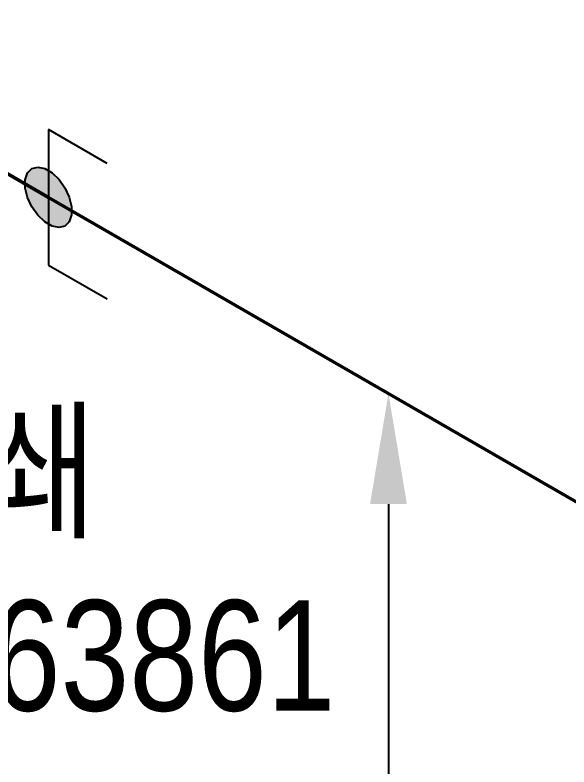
# Model space of a CAD drawing. Header units: millimetres. Extents: x 0 to 594, y 0 to 420.
# Drawn here: x 223.16 to 235.68, y 185.1 to 202.1 of the extents above; entities that cross this region are included whole.
import ezdxf

# ---------------------------------------------------------------- set-up
doc = ezdxf.new("R2010")
doc.units = ezdxf.units.MM
doc.header["$LTSCALE"] = 0.25
for name, color, linetype in [('용접', 1, 'Continuous'), ('주석', 7, 'Continuous'), ('치수', 1, 'Continuous')]:
    doc.layers.add(name, color=color, linetype=linetype)
doc.layers.add('파이프 작은 보어', color=30, linetype='Continuous', lineweight=50)
doc.styles.add('AdskIsoAnnotation', font='arial.ttf', dxfattribs={"width": 0.8, "height": 1})
doc.styles.add('AdskIsoMetric', font='arial.ttf', dxfattribs={"width": 0.8, "height": 2.5})
doc.styles.add('AdskIsoMetric-30', font='arial.ttf', dxfattribs={"width": 0.8, "height": 2.5})
doc.styles.add('AdskIsoMetric30', font='arial.ttf', dxfattribs={"width": 0.8, "oblique": 30, "height": 2.5})
doc.dimstyles.new('AdskIsoMetric', dxfattribs={"dimtxt": 2.5, "dimasz": 2.5, "dimexe": 1, "dimexo": 2, "dimgap": 0.8, "dimtad": 1, "dimdec": 0, "dimrnd": 1, "dimzin": 0, "dimdsep": 46, "dimtxsty": 'AdskIsoMetric', "dimcen": 0, "dimclrt": 7, "dimadec": 0, "dimazin": 0, "dimtfac": 1, "dimtdec": 0, "dimtmove": 1, "dimatfit": 3, "dimfxl": 0, "dimfrac": 2, "dimtolj": 1, "dimtzin": 0, "dimarcsym": 0})

# ---------------------------------------------------------------- blocks, each defined once
blk = doc.blocks.new('*D68')
at = {"layer": 'Defpoints', "color": 0}
for p in [(218.615, 201.043), (218.615, 168.49), (231.605, 160.99)]:
    blk.add_point(p, dxfattribs=at)
at = {"layer": '치수', "color": 0, "lineweight": -2}
for p, q in [((231.605, 191.043), (231.605, 163.49)), ((220.615, 167.335), (232.605, 160.412))]:
    blk.add_line(p, q, dxfattribs=at)
at = {"layer": '치수', "color": 0}
for points in [[(231.188, 191.043), (232.022, 191.043), (231.605, 193.543)], [(231.188, 163.49), (232.022, 163.49), (231.605, 160.99)]]:
    blk.add_solid(points, dxfattribs=at)
at = {"layer": '치수', "color": 7, "insert": (229.339, 178.575), "char_height": 2.5, "attachment_point": 5, "rotation": 90, "style": 'AdskIsoMetric30'}
blk.add_mtext('\\A1;390', dxfattribs=at)
blk = doc.blocks.new('*D69')
at = {"layer": 'Defpoints', "color": 0}
for p in [(218.615, 216.043), (218.615, 201.043), (251.193, 182.234)]:
    blk.add_point(p, dxfattribs=at)
at = {"layer": '치수', "color": 0, "lineweight": -2}
for p, q in [((218.615, 203.352), (218.615, 217.197)), ((249.027, 198.484), (220.78, 214.793))]:
    blk.add_line(p, q, dxfattribs=at)
at = {"layer": '치수', "color": 0}
for points in [[(220.988, 215.154), (220.571, 214.432), (218.615, 216.043)], [(249.236, 198.845), (248.819, 198.123), (251.193, 197.234)]]:
    blk.add_solid(points, dxfattribs=at)
at = {"layer": '치수', "color": 7, "insert": (234.904, 209.255), "char_height": 2.5, "attachment_point": 5, "rotation": 330, "style": 'AdskIsoMetric-30'}
blk.add_mtext('\\A1;303', dxfattribs=at)
blk = doc.blocks.new('엘보우-2-Iso2DSkew0')
at = {"color": 0, "linetype": 'ByBlock', "lineweight": -2, "extrusion": (0.707107, 0.408248, -0.57735)}
for p, q in [((0, 0), (5.303, -3.062)), ((0, 0), (0, 0)), ((0, -6.124), (0, 0))]:
    blk.add_line(p, q, dxfattribs=at)
blk = doc.blocks.new('SocketWeld-1-IsoRight')
blk.add_hatch(color=256).paths.add_polyline_path([(0.0055, 0.0371), (0.0057, 0.0369), (0.006, 0.0367), (0.0062, 0.0365), (0.0064, 0.0363), (0.0066, 0.0361), (0.0068, 0.0359), (0.007, 0.0357), (0.0072, 0.0355), (0.0075, 0.0353), (0.0077, 0.0351), (0.0079, 0.0349), (0.0081, 0.0347), (0.0083, 0.0345), (0.0085, 0.0343), (0.0088, 0.0341), (0.009, 0.0339), (0.0092, 0.0337), (0.0094, 0.0334), (0.0096, 0.0332), (0.0098, 0.033), (0.01, 0.0328), (0.0103, 0.0326), (0.0105, 0.0324), (0.0107, 0.0322), (0.0109, 0.032), (0.0111, 0.0318), (0.0113, 0.0316), (0.0115, 0.0314), (0.0118, 0.0312), (0.012, 0.031), (0.0122, 0.0308), (0.0124, 0.0306), (0.0126, 0.0304), (0.0128, 0.0302), (0.013, 0.03), (0.0133, 0.0298), (0.0135, 0.0296), (0.0137, 0.0294), (0.0139, 0.0292), (0.0141, 0.0289), (0.0143, 0.0287), (0.0145, 0.0285), (0.0148, 0.0283), (0.015, 0.0281), (0.0152, 0.0279), (0.0154, 0.0277), (0.0156, 0.0275), (0.0158, 0.0273), (0.0161, 0.0271), (0.0161, 0.0271), (0.0162, 0.0268), (0.0164, 0.0266), (0.0166, 0.0263), (0.0168, 0.0261), (0.017, 0.0258), (0.0171, 0.0256), (0.0173, 0.0253), (0.0175, 0.025), (0.0177, 0.0248), (0.0179, 0.0245), (0.0181, 0.0243), (0.0182, 0.024), (0.0184, 0.0237), (0.0186, 0.0235), (0.0188, 0.0232), (0.019, 0.023), (0.0192, 0.0227), (0.0193, 0.0225), (0.0195, 0.0222), (0.0197, 0.0219), (0.0199, 0.0217), (0.0201, 0.0214), (0.0203, 0.0212), (0.0204, 0.0209), (0.0206, 0.0206), (0.0208, 0.0204), (0.021, 0.0201), (0.0212, 0.0199), (0.0213, 0.0196), (0.0215, 0.0193), (0.0217, 0.0191), (0.0219, 0.0188), (0.0221, 0.0186), (0.0223, 0.0183), (0.0224, 0.0181), (0.0226, 0.0178), (0.0228, 0.0175), (0.023, 0.0173), (0.0232, 0.017), (0.0234, 0.0168), (0.0235, 0.0165), (0.0237, 0.0162), (0.0239, 0.016), (0.0241, 0.0157), (0.0243, 0.0155), (0.0245, 0.0152), (0.0246, 0.015), (0.0248, 0.0147), (0.025, 0.0144), (0.025, 0.0144), (0.0251, 0.0141), (0.0253, 0.0139), (0.0254, 0.0136), (0.0255, 0.0133), (0.0257, 0.013), (0.0258, 0.0127), (0.0259, 0.0124), (0.0261, 0.0121), (0.0262, 0.0118), (0.0263, 0.0116), (0.0265, 0.0113), (0.0266, 0.011), (0.0267, 0.0107), (0.0269, 0.0104), (0.027, 0.0101), (0.0271, 0.0098), (0.0273, 0.0095), (0.0274, 0.0093), (0.0275, 0.009), (0.0277, 0.0087), (0.0278, 0.0084), (0.0279, 0.0081), (0.0281, 0.0078), (0.0282, 0.0075), (0.0283, 0.0072), (0.0284, 0.007), (0.0286, 0.0067), (0.0287, 0.0064), (0.0288, 0.0061), (0.029, 0.0058), (0.0291, 0.0055), (0.0292, 0.0052), (0.0294, 0.0049), (0.0295, 0.0047), (0.0296, 0.0044), (0.0298, 0.0041), (0.0299, 0.0038), (0.03, 0.0035), (0.0302, 0.0032), (0.0303, 0.0029), (0.0304, 0.0026), (0.0306, 0.0024), (0.0307, 0.0021), (0.0308, 0.0018), (0.031, 0.0015), (0.0311, 0.0012), (0.0312, 0.0009), (0.0314, 0.0006), (0.0315, 0.0003), (0.0315, 0.0003), (0.0316, 0.0001), (0.0316, -0.0002), (0.0317, -0.0005), (0.0318, -0.0008), (0.0319, -0.0011), (0.0319, -0.0014), (0.032, -0.0017), (0.0321, -0.002), (0.0321, -0.0022), (0.0322, -0.0025), (0.0323, -0.0028), (0.0323, -0.0031), (0.0324, -0.0034), (0.0325, -0.0037), (0.0325, -0.004), (0.0326, -0.0043), (0.0327, -0.0046), (0.0328, -0.0048), (0.0328, -0.0051), (0.0329, -0.0054), (0.033, -0.0057), (0.033, -0.006), (0.0331, -0.0063), (0.0332, -0.0066), (0.0332, -0.0069), (0.0333, -0.0071), (0.0334, -0.0074), (0.0335, -0.0077), (0.0335, -0.008), (0.0336, -0.0083), (0.0337, -0.0086), (0.0337, -0.0089), (0.0338, -0.0092), (0.0339, -0.0095), (0.0339, -0.0097), (0.034, -0.01), (0.0341, -0.0103), (0.0342, -0.0106), (0.0342, -0.0109), (0.0343, -0.0112), (0.0344, -0.0115), (0.0344, -0.0118), (0.0345, -0.012), (0.0346, -0.0123), (0.0346, -0.0126), (0.0347, -0.0129), (0.0348, -0.0132), (0.0349, -0.0135), (0.0349, -0.0138), (0.0349, -0.0138), (0.0349, -0.014), (0.0349, -0.0143), (0.0349, -0.0146), (0.0349, -0.0148), (0.0349, -0.0151), (0.0349, -0.0153), (0.0349, -0.0156), (0.0349, -0.0159), (0.0349, -0.0161), (0.0349, -0.0164), (0.0349, -0.0166), (0.0349, -0.0169), (0.0349, -0.0172), (0.0349, -0.0174), (0.0349, -0.0177), (0.0349, -0.0179), (0.0349, -0.0182), (0.0349, -0.0185), (0.0349, -0.0187), (0.0349, -0.019), (0.0349, -0.0192), (0.0349, -0.0195), (0.0349, -0.0198), (0.0349, -0.02), (0.0349, -0.0203), (0.0349, -0.0206), (0.0349, -0.0208), (0.0349, -0.0211), (0.0349, -0.0213), (0.0349, -0.0216), (0.0349, -0.0219), (0.0349, -0.0221), (0.0349, -0.0224), (0.0349, -0.0226), (0.0349, -0.0229), (0.0349, -0.0232), (0.0349, -0.0234), (0.0349, -0.0237), (0.0349, -0.0239), (0.0349, -0.0242), (0.0349, -0.0245), (0.0349, -0.0247), (0.0349, -0.025), (0.0349, -0.0252), (0.0349, -0.0255), (0.0349, -0.0258), (0.0349, -0.026), (0.0349, -0.0263), (0.0349, -0.0265), (0.0349, -0.0265), (0.0349, -0.0268), (0.0348, -0.027), (0.0347, -0.0272), (0.0346, -0.0274), (0.0346, -0.0276), (0.0345, -0.0278), (0.0344, -0.028), (0.0344, -0.0282), (0.0343, -0.0284), (0.0342, -0.0286), (0.0342, -0.0288), (0.0341, -0.029), (0.034, -0.0292), (0.0339, -0.0295), (0.0339, -0.0297), (0.0338, -0.0299), (0.0337, -0.0301), (0.0337, -0.0303), (0.0336, -0.0305), (0.0335, -0.0307), (0.0335, -0.0309), (0.0334, -0.0311), (0.0333, -0.0313), (0.0332, -0.0315), (0.0332, -0.0317), (0.0331, -0.0319), (0.033, -0.0322), (0.033, -0.0324), (0.0329, -0.0326), (0.0328, -0.0328), (0.0328, -0.033), (0.0327, -0.0332), (0.0326, -0.0334), (0.0325, -0.0336), (0.0325, -0.0338), (0.0324, -0.034), (0.0323, -0.0342), (0.0323, -0.0344), (0.0322, -0.0346), (0.0321, -0.0349), (0.0321, -0.0351), (0.032, -0.0353), (0.0319, -0.0355), (0.0319, -0.0357), (0.0318, -0.0359), (0.0317, -0.0361), (0.0316, -0.0363), (0.0316, -0.0365), (0.0315, -0.0367), (0.0315, -0.0367), (0.0314, -0.0369), (0.0312, -0.037), (0.0311, -0.0371), (0.031, -0.0373), (0.0308, -0.0374), (0.0307, -0.0375), (0.0306, -0.0377), (0.0304, -0.0378), (0.0303, -0.0379), (0.0302, -0.0381), (0.03, -0.0382), (0.0299, -0.0383), (0.0298, -0.0385), (0.0296, -0.0386), (0.0295, -0.0387), (0.0294, -0.0389), (0.0292, -0.039), (0.0291, -0.0391), (0.029, -0.0393), (0.0288, -0.0394), (0.0287, -0.0395), (0.0286, -0.0397), (0.0284, -0.0398), (0.0283, -0.0399), (0.0282, -0.0401), (0.0281, -0.0402), (0.0279, -0.0403), (0.0278, -0.0405), (0.0277, -0.0406), (0.0275, -0.0408), (0.0274, -0.0409), (0.0273, -0.041), (0.0271, -0.0412), (0.027, -0.0413), (0.0269, -0.0414), (0.0267, -0.0416), (0.0266, -0.0417), (0.0265, -0.0418), (0.0263, -0.042), (0.0262, -0.0421), (0.0261, -0.0422), (0.0259, -0.0424), (0.0258, -0.0425), (0.0257, -0.0426), (0.0255, -0.0428), (0.0254, -0.0429), (0.0253, -0.043), (0.0251, -0.0432), (0.025, -0.0433), (0.025, -0.0433), (0.0248, -0.0433), (0.0246, -0.0434), (0.0245, -0.0434), (0.0243, -0.0435), (0.0241, -0.0435), (0.0239, -0.0436), (0.0237, -0.0436), (0.0235, -0.0437), (0.0234, -0.0437), (0.0232, -0.0438), (0.023, -0.0438), (0.0228, -0.0439), (0.0226, -0.0439), (0.0224, -0.044), (0.0223, -0.044), (0.0221, -0.0441), (0.0219, -0.0441), (0.0217, -0.0442), (0.0215, -0.0442), (0.0213, -0.0443), (0.0212, -0.0443), (0.021, -0.0444), (0.0208, -0.0444), (0.0206, -0.0444), (0.0204, -0.0445), (0.0203, -0.0445), (0.0201, -0.0446), (0.0199, -0.0446), (0.0197, -0.0447), (0.0195, -0.0447), (0.0193, -0.0448), (0.0192, -0.0448), (0.019, -0.0449), (0.0188, -0.0449), (0.0186, -0.045), (0.0184, -0.045), (0.0182, -0.0451), (0.0181, -0.0451), (0.0179, -0.0452), (0.0177, -0.0452), (0.0175, -0.0453), (0.0173, -0.0453), (0.0171, -0.0454), (0.017, -0.0454), (0.0168, -0.0455), (0.0166, -0.0455), (0.0164, -0.0455), (0.0162, -0.0456), (0.0161, -0.0456), (0.0161, -0.0456), (0.0158, -0.0456), (0.0156, -0.0456), (0.0154, -0.0455), (0.0152, -0.0455), (0.015, -0.0454), (0.0148, -0.0454), (0.0145, -0.0453), (0.0143, -0.0453), (0.0141, -0.0453), (0.0139, -0.0452), (0.0137, -0.0452), (0.0135, -0.0451), (0.0133, -0.0451), (0.013, -0.045), (0.0128, -0.045), (0.0126, -0.0449), (0.0124, -0.0449), (0.0122, -0.0449), (0.012, -0.0448), (0.0118, -0.0448), (0.0115, -0.0447), (0.0113, -0.0447), (0.0111, -0.0446), (0.0109, -0.0446), (0.0107, -0.0446), (0.0105, -0.0445), (0.0103, -0.0445), (0.01, -0.0444), (0.0098, -0.0444), (0.0096, -0.0443), (0.0094, -0.0443), (0.0092, -0.0443), (0.009, -0.0442), (0.0088, -0.0442), (0.0085, -0.0441), (0.0083, -0.0441), (0.0081, -0.044), (0.0079, -0.044), (0.0077, -0.0439), (0.0075, -0.0439), (0.0072, -0.0439), (0.007, -0.0438), (0.0068, -0.0438), (0.0066, -0.0437), (0.0064, -0.0437), (0.0062, -0.0436), (0.006, -0.0436), (0.0057, -0.0436), (0.0055, -0.0435), (0.0055, -0.0435), (0.0053, -0.0434), (0.0051, -0.0433), (0.0049, -0.0431), (0.0046, -0.043), (0.0044, -0.0429), (0.0042, -0.0427), (0.004, -0.0426), (0.0037, -0.0425), (0.0035, -0.0423), (0.0033, -0.0422), (0.003, -0.0421), (0.0028, -0.042), (0.0026, -0.0418), (0.0024, -0.0417), (0.0021, -0.0416), (0.0019, -0.0414), (0.0017, -0.0413), (0.0015, -0.0412), (0.0012, -0.041), (0.001, -0.0409), (0.0008, -0.0408), (0.0006, -0.0406), (0.0003, -0.0405), (0.0001, -0.0404), (-0.0001, -0.0403), (-0.0003, -0.0401), (-0.0006, -0.04), (-0.0008, -0.0399), (-0.001, -0.0397), (-0.0012, -0.0396), (-0.0015, -0.0395), (-0.0017, -0.0393), (-0.0019, -0.0392), (-0.0021, -0.0391), (-0.0024, -0.039), (-0.0026, -0.0388), (-0.0028, -0.0387), (-0.003, -0.0386), (-0.0033, -0.0384), (-0.0035, -0.0383), (-0.0037, -0.0382), (-0.004, -0.038), (-0.0042, -0.0379), (-0.0044, -0.0378), (-0.0046, -0.0377), (-0.0049, -0.0375), (-0.0051, -0.0374), (-0.0053, -0.0373), (-0.0055, -0.0371), (-0.0055, -0.0371), (-0.0057, -0.0369), (-0.006, -0.0367), (-0.0062, -0.0365), (-0.0064, -0.0363), (-0.0066, -0.0361), (-0.0068, -0.0359), (-0.007, -0.0357), (-0.0072, -0.0355), (-0.0075, -0.0353), (-0.0077, -0.0351), (-0.0079, -0.0349), (-0.0081, -0.0347), (-0.0083, -0.0345), (-0.0085, -0.0343), (-0.0088, -0.0341), (-0.009, -0.0339), (-0.0092, -0.0337), (-0.0094, -0.0334), (-0.0096, -0.0332), (-0.0098, -0.033), (-0.01, -0.0328), (-0.0103, -0.0326), (-0.0105, -0.0324), (-0.0107, -0.0322), (-0.0109, -0.032), (-0.0111, -0.0318), (-0.0113, -0.0316), (-0.0115, -0.0314), (-0.0118, -0.0312), (-0.012, -0.031), (-0.0122, -0.0308), (-0.0124, -0.0306), (-0.0126, -0.0304), (-0.0128, -0.0302), (-0.013, -0.03), (-0.0133, -0.0298), (-0.0135, -0.0296), (-0.0137, -0.0294), (-0.0139, -0.0292), (-0.0141, -0.0289), (-0.0143, -0.0287), (-0.0145, -0.0285), (-0.0148, -0.0283), (-0.015, -0.0281), (-0.0152, -0.0279), (-0.0154, -0.0277), (-0.0156, -0.0275), (-0.0158, -0.0273), (-0.0161, -0.0271), (-0.0161, -0.0271), (-0.0162, -0.0268), (-0.0164, -0.0266), (-0.0166, -0.0263), (-0.0168, -0.0261), (-0.017, -0.0258), (-0.0171, -0.0256), (-0.0173, -0.0253), (-0.0175, -0.025), (-0.0177, -0.0248), (-0.0179, -0.0245), (-0.0181, -0.0243), (-0.0182, -0.024), (-0.0184, -0.0237), (-0.0186, -0.0235), (-0.0188, -0.0232), (-0.019, -0.023), (-0.0192, -0.0227), (-0.0193, -0.0225), (-0.0195, -0.0222), (-0.0197, -0.0219), (-0.0199, -0.0217), (-0.0201, -0.0214), (-0.0203, -0.0212), (-0.0204, -0.0209), (-0.0206, -0.0206), (-0.0208, -0.0204), (-0.021, -0.0201), (-0.0212, -0.0199), (-0.0213, -0.0196), (-0.0215, -0.0193), (-0.0217, -0.0191), (-0.0219, -0.0188), (-0.0221, -0.0186), (-0.0223, -0.0183), (-0.0224, -0.0181), (-0.0226, -0.0178), (-0.0228, -0.0175), (-0.023, -0.0173), (-0.0232, -0.017), (-0.0234, -0.0168), (-0.0235, -0.0165), (-0.0237, -0.0162), (-0.0239, -0.016), (-0.0241, -0.0157), (-0.0243, -0.0155), (-0.0245, -0.0152), (-0.0246, -0.015), (-0.0248, -0.0147), (-0.025, -0.0144), (-0.025, -0.0144), (-0.0251, -0.0141), (-0.0253, -0.0139), (-0.0254, -0.0136), (-0.0255, -0.0133), (-0.0257, -0.013), (-0.0258, -0.0127), (-0.0259, -0.0124), (-0.0261, -0.0121), (-0.0262, -0.0118), (-0.0263, -0.0116), (-0.0265, -0.0113), (-0.0266, -0.011), (-0.0267, -0.0107), (-0.0269, -0.0104), (-0.027, -0.0101), (-0.0271, -0.0098), (-0.0273, -0.0095), (-0.0274, -0.0093), (-0.0275, -0.009), (-0.0277, -0.0087), (-0.0278, -0.0084), (-0.0279, -0.0081), (-0.0281, -0.0078), (-0.0282, -0.0075), (-0.0283, -0.0072), (-0.0284, -0.007), (-0.0286, -0.0067), (-0.0287, -0.0064), (-0.0288, -0.0061), (-0.029, -0.0058), (-0.0291, -0.0055), (-0.0292, -0.0052), (-0.0294, -0.0049), (-0.0295, -0.0047), (-0.0296, -0.0044), (-0.0298, -0.0041), (-0.0299, -0.0038), (-0.03, -0.0035), (-0.0302, -0.0032), (-0.0303, -0.0029), (-0.0304, -0.0026), (-0.0306, -0.0024), (-0.0307, -0.0021), (-0.0308, -0.0018), (-0.031, -0.0015), (-0.0311, -0.0012), (-0.0312, -0.0009), (-0.0314, -0.0006), (-0.0315, -0.0003), (-0.0315, -0.0003), (-0.0316, -0.0001), (-0.0316, 0.0002), (-0.0317, 0.0005), (-0.0318, 0.0008), (-0.0319, 0.0011), (-0.0319, 0.0014), (-0.032, 0.0017), (-0.0321, 0.002), (-0.0321, 0.0022), (-0.0322, 0.0025), (-0.0323, 0.0028), (-0.0323, 0.0031), (-0.0324, 0.0034), (-0.0325, 0.0037), (-0.0325, 0.004), (-0.0326, 0.0043), (-0.0327, 0.0046), (-0.0328, 0.0048), (-0.0328, 0.0051), (-0.0329, 0.0054), (-0.033, 0.0057), (-0.033, 0.006), (-0.0331, 0.0063), (-0.0332, 0.0066), (-0.0332, 0.0069), (-0.0333, 0.0071), (-0.0334, 0.0074), (-0.0335, 0.0077), (-0.0335, 0.008), (-0.0336, 0.0083), (-0.0337, 0.0086), (-0.0337, 0.0089), (-0.0338, 0.0092), (-0.0339, 0.0095), (-0.0339, 0.0097), (-0.034, 0.01), (-0.0341, 0.0103), (-0.0342, 0.0106), (-0.0342, 0.0109), (-0.0343, 0.0112), (-0.0344, 0.0115), (-0.0344, 0.0118), (-0.0345, 0.012), (-0.0346, 0.0123), (-0.0346, 0.0126), (-0.0347, 0.0129), (-0.0348, 0.0132), (-0.0349, 0.0135), (-0.0349, 0.0138), (-0.0349, 0.0138), (-0.0349, 0.014), (-0.0349, 0.0143), (-0.0349, 0.0146), (-0.0349, 0.0148), (-0.0349, 0.0151), (-0.0349, 0.0153), (-0.0349, 0.0156), (-0.0349, 0.0159), (-0.0349, 0.0161), (-0.0349, 0.0164), (-0.0349, 0.0166), (-0.0349, 0.0169), (-0.0349, 0.0172), (-0.0349, 0.0174), (-0.0349, 0.0177), (-0.0349, 0.0179), (-0.0349, 0.0182), (-0.0349, 0.0185), (-0.0349, 0.0187), (-0.0349, 0.019), (-0.0349, 0.0192), (-0.0349, 0.0195), (-0.0349, 0.0198), (-0.0349, 0.02), (-0.0349, 0.0203), (-0.0349, 0.0206), (-0.0349, 0.0208), (-0.0349, 0.0211), (-0.0349, 0.0213), (-0.0349, 0.0216), (-0.0349, 0.0219), (-0.0349, 0.0221), (-0.0349, 0.0224), (-0.0349, 0.0226), (-0.0349, 0.0229), (-0.0349, 0.0232), (-0.0349, 0.0234), (-0.0349, 0.0237), (-0.0349, 0.0239), (-0.0349, 0.0242), (-0.0349, 0.0245), (-0.0349, 0.0247), (-0.0349, 0.025), (-0.0349, 0.0252), (-0.0349, 0.0255), (-0.0349, 0.0258), (-0.0349, 0.026), (-0.0349, 0.0263), (-0.0349, 0.0265), (-0.0349, 0.0265), (-0.0349, 0.0268), (-0.0348, 0.027), (-0.0347, 0.0272), (-0.0346, 0.0274), (-0.0346, 0.0276), (-0.0345, 0.0278), (-0.0344, 0.028), (-0.0344, 0.0282), (-0.0343, 0.0284), (-0.0342, 0.0286), (-0.0342, 0.0288), (-0.0341, 0.029), (-0.034, 0.0292), (-0.0339, 0.0295), (-0.0339, 0.0297), (-0.0338, 0.0299), (-0.0337, 0.0301), (-0.0337, 0.0303), (-0.0336, 0.0305), (-0.0335, 0.0307), (-0.0335, 0.0309), (-0.0334, 0.0311), (-0.0333, 0.0313), (-0.0332, 0.0315), (-0.0332, 0.0317), (-0.0331, 0.0319), (-0.033, 0.0322), (-0.033, 0.0324), (-0.0329, 0.0326), (-0.0328, 0.0328), (-0.0328, 0.033), (-0.0327, 0.0332), (-0.0326, 0.0334), (-0.0325, 0.0336), (-0.0325, 0.0338), (-0.0324, 0.034), (-0.0323, 0.0342), (-0.0323, 0.0344), (-0.0322, 0.0346), (-0.0321, 0.0349), (-0.0321, 0.0351), (-0.032, 0.0353), (-0.0319, 0.0355), (-0.0319, 0.0357), (-0.0318, 0.0359), (-0.0317, 0.0361), (-0.0316, 0.0363), (-0.0316, 0.0365), (-0.0315, 0.0367), (-0.0315, 0.0367), (-0.0314, 0.0369), (-0.0312, 0.037), (-0.0311, 0.0371), (-0.031, 0.0373), (-0.0308, 0.0374), (-0.0307, 0.0375), (-0.0306, 0.0377), (-0.0304, 0.0378), (-0.0303, 0.0379), (-0.0302, 0.0381), (-0.03, 0.0382), (-0.0299, 0.0383), (-0.0298, 0.0385), (-0.0296, 0.0386), (-0.0295, 0.0387), (-0.0294, 0.0389), (-0.0292, 0.039), (-0.0291, 0.0391), (-0.029, 0.0393), (-0.0288, 0.0394), (-0.0287, 0.0395), (-0.0286, 0.0397), (-0.0284, 0.0398), (-0.0283, 0.0399), (-0.0282, 0.0401), (-0.0281, 0.0402), (-0.0279, 0.0403), (-0.0278, 0.0405), (-0.0277, 0.0406), (-0.0275, 0.0408), (-0.0274, 0.0409), (-0.0273, 0.041), (-0.0271, 0.0412), (-0.027, 0.0413), (-0.0269, 0.0414), (-0.0267, 0.0416), (-0.0266, 0.0417), (-0.0265, 0.0418), (-0.0263, 0.042), (-0.0262, 0.0421), (-0.0261, 0.0422), (-0.0259, 0.0424), (-0.0258, 0.0425), (-0.0257, 0.0426), (-0.0255, 0.0428), (-0.0254, 0.0429), (-0.0253, 0.043), (-0.0251, 0.0432), (-0.025, 0.0433), (-0.025, 0.0433), (-0.0248, 0.0433), (-0.0246, 0.0434), (-0.0245, 0.0434), (-0.0243, 0.0435), (-0.0241, 0.0435), (-0.0239, 0.0436), (-0.0237, 0.0436), (-0.0235, 0.0437), (-0.0234, 0.0437), (-0.0232, 0.0438), (-0.023, 0.0438), (-0.0228, 0.0439), (-0.0226, 0.0439), (-0.0224, 0.044), (-0.0223, 0.044), (-0.0221, 0.0441), (-0.0219, 0.0441), (-0.0217, 0.0442), (-0.0215, 0.0442), (-0.0213, 0.0443), (-0.0212, 0.0443), (-0.021, 0.0444), (-0.0208, 0.0444), (-0.0206, 0.0444), (-0.0204, 0.0445), (-0.0203, 0.0445), (-0.0201, 0.0446), (-0.0199, 0.0446), (-0.0197, 0.0447), (-0.0195, 0.0447), (-0.0193, 0.0448), (-0.0192, 0.0448), (-0.019, 0.0449), (-0.0188, 0.0449), (-0.0186, 0.045), (-0.0184, 0.045), (-0.0182, 0.0451), (-0.0181, 0.0451), (-0.0179, 0.0452), (-0.0177, 0.0452), (-0.0175, 0.0453), (-0.0173, 0.0453), (-0.0171, 0.0454), (-0.017, 0.0454), (-0.0168, 0.0455), (-0.0166, 0.0455), (-0.0164, 0.0455), (-0.0162, 0.0456), (-0.0161, 0.0456), (-0.0161, 0.0456), (-0.0158, 0.0456), (-0.0156, 0.0456), (-0.0154, 0.0455), (-0.0152, 0.0455), (-0.015, 0.0454), (-0.0148, 0.0454), (-0.0145, 0.0453), (-0.0143, 0.0453), (-0.0141, 0.0453), (-0.0139, 0.0452), (-0.0137, 0.0452), (-0.0135, 0.0451), (-0.0133, 0.0451), (-0.013, 0.045), (-0.0128, 0.045), (-0.0126, 0.0449), (-0.0124, 0.0449), (-0.0122, 0.0449), (-0.012, 0.0448), (-0.0118, 0.0448), (-0.0115, 0.0447), (-0.0113, 0.0447), (-0.0111, 0.0446), (-0.0109, 0.0446), (-0.0107, 0.0446), (-0.0105, 0.0445), (-0.0103, 0.0445), (-0.01, 0.0444), (-0.0098, 0.0444), (-0.0096, 0.0443), (-0.0094, 0.0443), (-0.0092, 0.0443), (-0.009, 0.0442), (-0.0088, 0.0442), (-0.0085, 0.0441), (-0.0083, 0.0441), (-0.0081, 0.044), (-0.0079, 0.044), (-0.0077, 0.0439), (-0.0075, 0.0439), (-0.0072, 0.0439), (-0.007, 0.0438), (-0.0068, 0.0438), (-0.0066, 0.0437), (-0.0064, 0.0437), (-0.0062, 0.0436), (-0.006, 0.0436), (-0.0057, 0.0436), (-0.0055, 0.0435), (-0.0055, 0.0435), (-0.0053, 0.0434), (-0.0051, 0.0433), (-0.0049, 0.0431), (-0.0046, 0.043), (-0.0044, 0.0429), (-0.0042, 0.0427), (-0.004, 0.0426), (-0.0037, 0.0425), (-0.0035, 0.0423), (-0.0033, 0.0422), (-0.003, 0.0421), (-0.0028, 0.042), (-0.0026, 0.0418), (-0.0024, 0.0417), (-0.0021, 0.0416), (-0.0019, 0.0414), (-0.0017, 0.0413), (-0.0015, 0.0412), (-0.0012, 0.041), (-0.001, 0.0409), (-0.0008, 0.0408), (-0.0006, 0.0406), (-0.0003, 0.0405), (-0.0001, 0.0404), (0.0001, 0.0403), (0.0003, 0.0401), (0.0006, 0.04), (0.0008, 0.0399), (0.001, 0.0397), (0.0012, 0.0396), (0.0015, 0.0395), (0.0017, 0.0393), (0.0019, 0.0392), (0.0021, 0.0391), (0.0024, 0.039), (0.0026, 0.0388), (0.0028, 0.0387), (0.003, 0.0386), (0.0033, 0.0384), (0.0035, 0.0383), (0.0037, 0.0382), (0.004, 0.038), (0.0042, 0.0379), (0.0044, 0.0378), (0.0046, 0.0377), (0.0049, 0.0375), (0.0051, 0.0374), (0.0053, 0.0373)], flags=0)
at = {"color": 0, "linetype": 'ByBlock', "lineweight": -2, "extrusion": (0.707107, 0.408248, -0.57735)}
for p, q in [((0, 0.1021), (-0.0884, 0.1531)), ((0, -0.1021), (0, 0.1021)), ((-0.025, 0.0433), (-0.0161, 0.0456)), ((-0.0161, 0.0456), (-0.0055, 0.0435)), ((-0.0349, 0.0265), (-0.0315, 0.0367)), ((-0.0315, 0.0367), (-0.025, 0.0433)), ((-0.0055, 0.0435), (0.0055, 0.0371)), ((0.0055, 0.0371), (0.0161, 0.0271)), ((-0.0349, 0.0138), (-0.0349, 0.0265)), ((0.0161, 0.0271), (0.025, 0.0144)), ((-0.0315, -0.0003), (-0.0349, 0.0138)), ((0.025, 0.0144), (0.0315, 0.0003)), ((0.0315, 0.0003), (0.0349, -0.0138)), ((-0.025, -0.0144), (-0.0315, -0.0003)), ((-0.0161, -0.0271), (-0.025, -0.0144)), ((0.0349, -0.0138), (0.0349, -0.0265)), ((-0.0055, -0.0371), (-0.0161, -0.0271)), ((0.0349, -0.0265), (0.0315, -0.0367)), ((0.0055, -0.0435), (-0.0055, -0.0371)), ((0.0161, -0.0456), (0.0055, -0.0435)), ((0.025, -0.0433), (0.0161, -0.0456)), ((0.0315, -0.0367), (0.025, -0.0433)), ((-0.0884, -0.051), (0, -0.1021))]:
    blk.add_line(p, q, dxfattribs=at)

msp = doc.modelspace()

# ---------------------------------------------------------------- linework, layer by layer
at = {"layer": '파이프 작은 보어'}
msp.add_lwpolyline([(223.918, 197.981), (245.069, 185.769)], dxfattribs=at)

# ---------------------------------------------------------------- block references
at = {"layer": '용접', "xscale": 15, "yscale": 15, "zscale": 15, "rotation": 180}
msp.add_blockref('SocketWeld-1-IsoRight', (223.918, 197.981), dxfattribs=at)
at = {"layer": '파이프 작은 보어'}
msp.add_blockref('엘보우-2-Iso2DSkew0', (218.615, 201.043), dxfattribs=at)

# ---------------------------------------------------------------- texts
at = {"layer": '주석', "insert": (220, 178), "char_height": 2.5, "attachment_point": 7, "style": 'AdskIsoAnnotation'}
msp.add_mtext('{\\fGulim|b0|i0|c129|p50;폐쇄\\P}E 63861\\PN 36423\\PEL +1991', dxfattribs=at)

# ---------------------------------------------------------------- dimensions: what is measured, and where the dimension line sits
at = {"layer": '치수'}
for base, p1, p2, angle, text, override, picture, middle in [((218.615, 216.043), (251.193, 182.234), (218.615, 201.043), 150, '303', {"dimtad": 0, "dimlfac": 8.043745, "dimtxsty": 'AdskIsoMetric-30', "dimse1": 1, "dimse2": 0, "dimsd1": 0, "dimsd2": 0, "dimtmove": 1}, '*D69', (234.904, 209.255)), ((231.605, 160.99), (218.615, 201.043), (218.615, 168.49), 270, '390', {"dimtad": 0, "dimlfac": 11.991717, "dimtxsty": 'AdskIsoMetric30', "dimse1": 1, "dimse2": 0, "dimsd1": 0, "dimsd2": 0, "dimtmove": 1}, '*D68', (229.339, 178.575))]:
    dim = msp.add_linear_dim(base=base, p1=p1, p2=p2, angle=angle, text=text, dimstyle='AdskIsoMetric', override=override, dxfattribs=at)
    dim.commit()
    dim.dimension.update_dxf_attribs({"geometry": picture, "text_midpoint": middle, "dimtype": 160})

doc.saveas('drawing.dxf')
